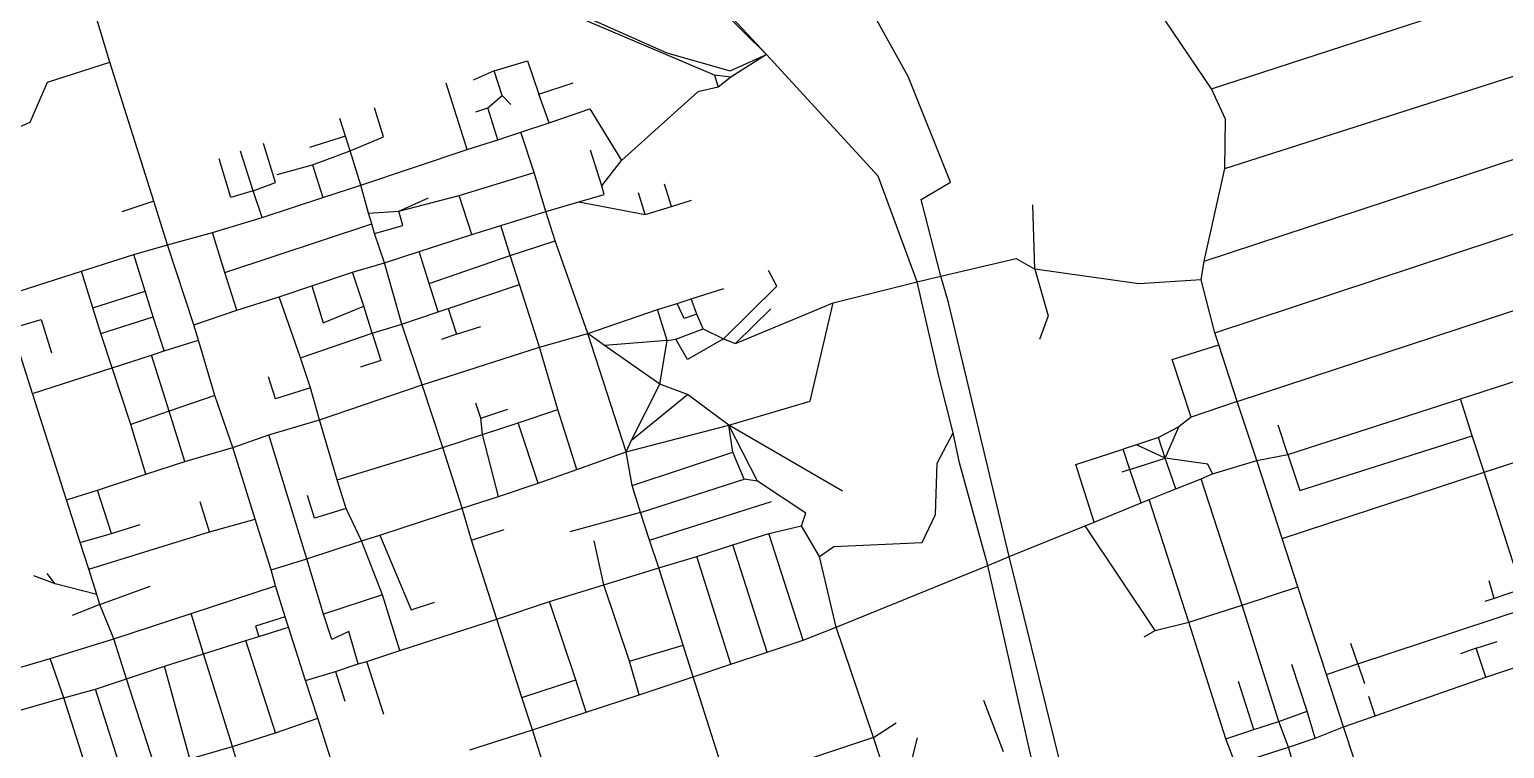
# Model space of a CAD drawing. Header units: metres. Extents: x 609554 to 651406, y 4826501 to 4857446.
# Drawn here: x 631272 to 633130, y 4835676 to 4836581 of the extents above; entities that cross this region are included whole.
import ezdxf

# ---------------------------------------------------------------- set-up
doc = ezdxf.new("R2010")
doc.units = ezdxf.units.M

msp = doc.modelspace()

# ---------------------------------------------------------------- linework, layer by layer
at = {"layer": 'ROADS'}
for points in [[(632200.3, 4836550), (631965.9, 4836801.5), (631894.2, 4836930.8)], [(632135, 4836524.1), (631732.3, 4836695.1), (631552.2, 4836707.4), (631405.2, 4836795.8)], [(631405.2, 4836795.8), (631559, 4836712.4), (631734.6, 4836703.4), (632074.8, 4836552.1)], [(632760.6, 4836506.6), (633272.4, 4836673.4)], [(631373.4, 4836540.4), (631335.6, 4836665.6)], [(632200.3, 4836550), (632114.1, 4836635.3)], [(632420, 4836271), (632395.1, 4836367.2), (632431.8, 4836389.2), (632378.7, 4836522.3), (632330.8, 4836608.4), (632311.7, 4836616.3)], [(632760.6, 4836506.6), (632702.5, 4836592.5)], [(632777.5, 4836406.4), (633303.6, 4836574.7)], [(631857.4, 4836529.4), (631899.6, 4836542.1), (631913.8, 4836500.1)], [(632074.8, 4836552.1), (632154.5, 4836529.4), (632200.3, 4836550)], [(632200.3, 4836550), (632155.3, 4836521.3)], [(632390, 4836263.8), (632340.8, 4836396.9), (632200.3, 4836550)], [(631180.2, 4836424), (631273.3, 4836464.6), (631295.1, 4836515.2), (631373.4, 4836540.4)], [(631429.1, 4836365.4), (631373.4, 4836540.4)], [(631857.4, 4836529.4), (631830.9, 4836517.6)], [(631867.6, 4836498.4), (631857.4, 4836529.4)], [(632155.3, 4836521.3), (632135, 4836524.1)], [(632135, 4836524.1), (632139.3, 4836509)], [(631823.4, 4836430.2), (631797.1, 4836513.7)], [(631913.8, 4836500.1), (631957.1, 4836514.4)], [(632139.3, 4836509), (632113.7, 4836502.9), (632017.9, 4836416.6)], [(632155.3, 4836521.3), (632139.3, 4836509)], [(632777.5, 4836406.4), (632778.2, 4836468.4), (632760.6, 4836506.6)], [(631849.4, 4836482.8), (631867.6, 4836498.4)], [(631867.6, 4836498.4), (631878.3, 4836486.9)], [(631926.6, 4836464.1), (631913.8, 4836500.1)], [(631670.1, 4836447.3), (631663.2, 4836469.5)], [(631676.3, 4836428.8), (631718.3, 4836446.3), (631706.6, 4836482.9)], [(631834.3, 4836477.7), (631849.4, 4836482.8)], [(631862, 4836442.4), (631849.4, 4836482.8)], [(631926.6, 4836464.1), (631977.7, 4836481.4), (632017.9, 4836416.6)], [(631862, 4836442.4), (631891.2, 4836452.2)], [(631891.2, 4836452.2), (631926.6, 4836464.1)], [(631907.6, 4836401.4), (631891.2, 4836452.2)], [(631553.9, 4836378.3), (631582.3, 4836388.6), (631566.8, 4836437.8)], [(631670.1, 4836447.3), (631625, 4836432.7)], [(631676.3, 4836428.8), (631670.1, 4836447.3)], [(631689.7, 4836385.6), (631823.4, 4836430.2)], [(631823.4, 4836430.2), (631862, 4836442.4)], [(631993.1, 4836384.6), (631978.6, 4836429.6)], [(632751.3, 4836289.9), (633181.2, 4836431.2)], [(631553.9, 4836378.3), (631526, 4836370.1), (631511.1, 4836418.4)], [(631553.9, 4836378.3), (631537.9, 4836428.3)], [(631584.2, 4836398.7), (631628.5, 4836411.1)], [(631628.5, 4836411.1), (631676.3, 4836428.8)], [(631628.5, 4836411.1), (631641.8, 4836370)], [(631689.7, 4836385.6), (631676.3, 4836428.8)], [(631993.1, 4836384.6), (632017.9, 4836416.6)], [(631813.5, 4836372.4), (631907.6, 4836401.4)], [(631922.6, 4836352.5), (631907.6, 4836401.4)], [(632751.3, 4836289.9), (632777.5, 4836406.4)], [(631565.3, 4836344.7), (631553.9, 4836378.3)], [(631641.8, 4836370), (631689.7, 4836385.6)], [(631699.3, 4836350.4), (631689.7, 4836385.6)], [(631964.1, 4836364.3), (631996, 4836373.6), (631993.1, 4836384.6)], [(632047.7, 4836348.5), (632039.1, 4836375.7)], [(632080.9, 4836358.8), (632072.1, 4836386.7)], [(631429.1, 4836365.4), (631388.6, 4836351.7)], [(631446.1, 4836310.4), (631429.1, 4836365.4)], [(631565.3, 4836344.7), (631641.8, 4836370)], [(631737.2, 4836352.9), (631813.5, 4836372.4)], [(631737.2, 4836352.9), (631774.9, 4836369.7)], [(631829.4, 4836323.3), (631813.5, 4836372.4)], [(631922.6, 4836352.5), (631964.1, 4836364.3)], [(631964.1, 4836364.3), (632047.7, 4836348.5)], [(632047.7, 4836348.5), (632080.9, 4836358.8)], [(632080.9, 4836358.8), (632105.8, 4836366.5)], [(632538.1, 4836279.7), (632535.8, 4836360.8)], [(631502.6, 4836325.7), (631565.3, 4836344.7)], [(631518.4, 4836275.5), (631703.4, 4836336.6)], [(631699.3, 4836350.4), (631737.2, 4836352.9)], [(631703.4, 4836336.6), (631699.3, 4836350.4)], [(631706.7, 4836324.8), (631703.4, 4836336.6)], [(631706.7, 4836324.8), (631742.5, 4836334.8), (631737.2, 4836352.9)], [(631865.7, 4836334.5), (631922.6, 4836352.5)], [(631934.4, 4836315.5), (631922.6, 4836352.5)], [(631446.1, 4836310.4), (631502.6, 4836325.7)], [(631518.4, 4836275.5), (631502.6, 4836325.7)], [(631719.4, 4836287.8), (631706.7, 4836324.8)], [(631763, 4836301.8), (631829.4, 4836323.3)], [(631829.4, 4836323.3), (631865.7, 4836334.5)], [(631877.6, 4836297.1), (631865.7, 4836334.5)], [(632764.9, 4836199.4), (633168.6, 4836332.9)], [(631403.6, 4836298.3), (631446.1, 4836310.4)], [(631479.1, 4836209.6), (631446.1, 4836310.4)], [(631719.4, 4836287.8), (631763, 4836301.8)], [(631775.5, 4836261.8), (631763, 4836301.8)], [(631877.6, 4836297.1), (631934.4, 4836315.5)], [(631975.5, 4836198.9), (631934.4, 4836315.5)], [(631338, 4836277.3), (631403.6, 4836298.3)], [(631418, 4836252.1), (631403.6, 4836298.3)], [(631679, 4836275.8), (631719.4, 4836287.8)], [(631741.3, 4836210.6), (631719.4, 4836287.8)], [(631775.5, 4836261.8), (631877.6, 4836297.1)], [(631889.3, 4836260.5), (631877.6, 4836297.1)], [(632420, 4836271), (632514.5, 4836293.3), (632538.1, 4836279.7)], [(632747.8, 4836266.4), (632751.3, 4836289.9)], [(631237.1, 4836244.9), (631338, 4836277.3)], [(631352.3, 4836230.9), (631338, 4836277.3)], [(631533.4, 4836228), (631518.4, 4836275.5)], [(631627.7, 4836258.6), (631679, 4836275.8)], [(631693.4, 4836233.1), (631679, 4836275.8)], [(632146.1, 4836191.9), (632213.2, 4836258.4), (632202.8, 4836278.1)], [(632284.4, 4836237.2), (632390, 4836263.8)], [(632390, 4836263.8), (632405.7, 4836267.5)], [(632417.8, 4836143.3), (632390, 4836263.8)], [(632405.7, 4836267.5), (632420, 4836271)], [(632429.3, 4836237.8), (632420, 4836271)], [(632747.8, 4836266.4), (632669.2, 4836261.2), (632538.1, 4836279.7)], [(632538.1, 4836279.7), (632554.8, 4836221.1), (632544, 4836191.1)], [(632764.9, 4836199.4), (632747.8, 4836266.4)], [(631352.3, 4836230.9), (631418, 4836252.1)], [(631428.2, 4836219.8), (631418, 4836252.1)], [(631533.4, 4836228), (631586.7, 4836244.7)], [(631586.7, 4836244.7), (631627.7, 4836258.6)], [(631613.5, 4836168.2), (631586.7, 4836244.7)], [(631627.7, 4836258.6), (631642.3, 4836212.1), (631693.4, 4836233.1)], [(631786.9, 4836226), (631775.5, 4836261.8)], [(631799.4, 4836230.2), (631889.3, 4836260.5)], [(631914.5, 4836181.3), (631889.3, 4836260.5)], [(632105.6, 4836242.3), (632146.7, 4836255.5)], [(632793, 4836113.2), (633197.4, 4836246.2)], [(631362.1, 4836198.5), (631352.3, 4836230.9)], [(631479.1, 4836209.6), (631533.4, 4836228)], [(631704, 4836199), (631693.4, 4836233.1)], [(631741.3, 4836210.6), (631786.9, 4836226)], [(631786.9, 4836226), (631799.4, 4836230.2)], [(631799.4, 4836230.2), (631809.9, 4836197.8)], [(631975.5, 4836198.9), (632063.1, 4836228.8)], [(632063.1, 4836228.8), (632087.8, 4836236.6)], [(632075.3, 4836189.9), (632063.1, 4836228.8)], [(632087.8, 4836236.6), (632105.6, 4836242.3)], [(632112.7, 4836222.9), (632096.8, 4836217.4), (632087.8, 4836236.6)], [(632112.7, 4836222.9), (632105.6, 4836242.3)], [(632152.9, 4836083.4), (632255.4, 4836113.5), (632284.4, 4836237.2)], [(632161.2, 4836186.3), (632284.4, 4836237.2)], [(632161.2, 4836186.3), (632205.8, 4836229.6)], [(632505.8, 4835917.8), (632429.3, 4836237.8)], [(631250, 4836205.3), (631286.9, 4836216.4), (631300.1, 4836174.4)], [(631362.1, 4836198.5), (631428.2, 4836219.8)], [(631441.9, 4836176.7), (631428.2, 4836219.8)], [(631485.2, 4836190.3), (631479.1, 4836209.6)], [(631704, 4836199), (631741.3, 4836210.6)], [(631766.7, 4836133.9), (631741.3, 4836210.6)], [(631809.9, 4836197.8), (631840.6, 4836207.6)], [(632120.4, 4836204.7), (632112.7, 4836222.9)], [(631276.1, 4836123), (631250, 4836205.3)], [(631376.5, 4836155.6), (631362.1, 4836198.5)], [(631441.9, 4836176.7), (631485.2, 4836190.3)], [(631505.7, 4836120.8), (631485.2, 4836190.3)], [(631613.5, 4836168.2), (631704, 4836199)], [(631704, 4836199), (631714.7, 4836164.8), (631689.2, 4836156.2)], [(631809.9, 4836197.8), (631791.3, 4836191.2)], [(631914.5, 4836181.3), (631975.5, 4836198.9)], [(632023.8, 4836049.8), (631975.5, 4836198.9)], [(631996.5, 4836183.5), (631975.5, 4836198.9)], [(632075.3, 4836189.9), (631996.5, 4836183.5)], [(632066.2, 4836134.8), (632075.3, 4836189.9)], [(632075.3, 4836189.9), (632086.1, 4836191.4)], [(632086.1, 4836191.4), (632120.4, 4836204.7)], [(632146.1, 4836191.9), (632100.7, 4836166), (632086.1, 4836191.4)], [(632120.4, 4836204.7), (632146.1, 4836191.9)], [(632146.1, 4836191.9), (632161.2, 4836186.3)], [(632769.8, 4836184.4), (632764.9, 4836199.4)], [(631376.5, 4836155.6), (631425.9, 4836171.5)], [(631425.9, 4836171.5), (631441.9, 4836176.7)], [(631448.4, 4836100.9), (631425.9, 4836171.5)], [(631766.7, 4836133.9), (631914.5, 4836181.3)], [(631937.5, 4836103.2), (631914.5, 4836181.3)], [(632066.2, 4836134.8), (631996.5, 4836183.5)], [(632735, 4836093.5), (632711.2, 4836165.8), (632769.8, 4836184.4)], [(632793, 4836113.2), (632769.8, 4836184.4)], [(631276.1, 4836123), (631376.5, 4836155.6)], [(631399.8, 4836084.2), (631376.5, 4836155.6)], [(631626, 4836130.5), (631613.5, 4836168.2)], [(631626, 4836130.5), (631582.2, 4836116.4), (631573.4, 4836144.2)], [(631637.6, 4836090.1), (631766.7, 4836133.9)], [(631792.8, 4836055.2), (631766.7, 4836133.9)], [(632030.2, 4836064.3), (632066.2, 4836134.8)], [(632100.8, 4836121.8), (632066.2, 4836134.8)], [(632435.3, 4836073.7), (632417.8, 4836143.3)], [(633074.2, 4836116.3), (633146.8, 4836140)], [(631319.1, 4835989.3), (631276.1, 4836123)], [(631505.7, 4836120.8), (631448.4, 4836100.9)], [(631528.2, 4836055), (631505.7, 4836120.8)], [(631637.6, 4836090.1), (631626, 4836130.5)], [(632030.2, 4836064.3), (632100.8, 4836121.8)], [(632152.9, 4836083.4), (632100.8, 4836121.8)], [(632856.8, 4836046.3), (633074.2, 4836116.3)], [(633089, 4836070), (633074.2, 4836116.3)], [(631448.4, 4836100.9), (631399.8, 4836084.2)], [(631467.8, 4836037.5), (631448.4, 4836100.9)], [(631840.5, 4836092.3), (631834.2, 4836110.8)], [(631840.5, 4836092.3), (631874.5, 4836103.4)], [(631887.6, 4836086.3), (631937.5, 4836103.2)], [(631961.6, 4836027.7), (631937.5, 4836103.2)], [(632793, 4836113.2), (632735, 4836093.5)], [(632817.6, 4836038.8), (632793, 4836113.2)], [(631419, 4836021.7), (631399.8, 4836084.2)], [(631573.9, 4836071.3), (631637.6, 4836090.1)], [(631659.6, 4836014.6), (631637.6, 4836090.1)], [(631842.7, 4836071.6), (631840.5, 4836092.3)], [(631842.7, 4836071.6), (631887.6, 4836086.3)], [(631912.9, 4836010.4), (631887.6, 4836086.3)], [(632023.8, 4836049.8), (632152.9, 4836083.4)], [(632158, 4836049.3), (632152.9, 4836083.4)], [(632189.1, 4836013), (632152.9, 4836083.4)], [(632295.9, 4836000.1), (632152.9, 4836083.4)], [(632719.4, 4836081.3), (632693.7, 4836067.6)], [(632702.4, 4836041.6), (632719.4, 4836081.3)], [(632735, 4836093.5), (632719.4, 4836081.3)], [(632856.8, 4836046.3), (632844.5, 4836083.5)], [(631528.2, 4836055), (631573.9, 4836071.3)], [(631621.4, 4835915.2), (631573.9, 4836071.3)], [(631792.8, 4836055.2), (631842.7, 4836071.6)], [(631862.7, 4835993.6), (631842.7, 4836071.6)], [(632023.8, 4836049.8), (632030.2, 4836064.3)], [(632415.2, 4836035.4), (632435.3, 4836073.7)], [(632443.5, 4836035.7), (632435.3, 4836073.7)], [(632666.2, 4836058.7), (632649.3, 4836053.2)], [(632693.7, 4836067.6), (632666.2, 4836058.7)], [(632702.4, 4836041.6), (632666.2, 4836058.7)], [(632702.4, 4836041.6), (632693.7, 4836067.6)], [(632856.8, 4836046.3), (632871.8, 4836000.9), (633089, 4836070)], [(633103.7, 4836024.1), (633089, 4836070)], [(631467.8, 4836037.5), (631528.2, 4836055)], [(631556.4, 4835964.8), (631528.2, 4836055)], [(631659.6, 4836014.6), (631792.8, 4836055.2)], [(631817.1, 4835978.7), (631792.8, 4836055.2)], [(631961.6, 4836027.7), (632023.8, 4836049.8)], [(632031.3, 4836007.4), (632023.8, 4836049.8)], [(632031.3, 4836007.4), (632158, 4836049.3)], [(632172, 4836015.4), (632158, 4836049.3)], [(632612.7, 4835961.1), (632589.6, 4836033.8), (632649.3, 4836053.2)], [(632657.9, 4836027.3), (632649.3, 4836053.2)], [(632657.9, 4836027.3), (632702.4, 4836041.6)], [(632715.7, 4836003.2), (632702.4, 4836041.6)], [(632762, 4836022.1), (632756.1, 4836034.4), (632702.4, 4836041.6)], [(632817.6, 4836038.8), (632856.8, 4836046.3)], [(633103.7, 4836024.1), (633176.6, 4836047.5)], [(631357.9, 4836001.3), (631419, 4836021.7)], [(631419, 4836021.7), (631467.8, 4836037.5)], [(631912.9, 4836010.4), (631961.6, 4836027.7)], [(632267.2, 4835917.8), (632284.9, 4835930.6), (632396.2, 4835935.4), (632413.1, 4835970.7), (632415.2, 4836035.4)], [(632478.8, 4835906.8), (632443.5, 4836035.7)], [(632657.9, 4836027.3), (632647.6, 4836024)], [(632672.1, 4835985.4), (632657.9, 4836027.3)], [(632747.4, 4836015.9), (632762, 4836022.1)], [(632762, 4836022.1), (632817.6, 4836038.8)], [(632849.7, 4835940.6), (632817.6, 4836038.8)], [(632849.7, 4835940.6), (633103.7, 4836024.1)], [(633147, 4835889.6), (633103.7, 4836024.1)], [(631671.3, 4835978.4), (631659.6, 4836014.6)], [(631862.7, 4835993.6), (631912.9, 4836010.4)], [(632041.8, 4835973.2), (632031.3, 4836007.4)], [(632041.8, 4835973.2), (632172, 4836015.4)], [(632189.1, 4836013), (632172, 4836015.4)], [(632244.4, 4835956.7), (632249.9, 4835972.4), (632189.1, 4836013)], [(632682.3, 4835989.8), (632715.7, 4836003.2)], [(632715.7, 4836003.2), (632747.4, 4836015.9)], [(632799.2, 4835856.8), (632747.4, 4836015.9)], [(631319.1, 4835989.3), (631357.9, 4836001.3)], [(631336.3, 4835935.4), (631319.1, 4835989.3)], [(631375.6, 4835947), (631357.9, 4836001.3)], [(631499, 4835949), (631487.2, 4835986.7)], [(631671.3, 4835978.4), (631631.3, 4835966.2), (631622.2, 4835994.9)], [(631817.1, 4835978.7), (631862.7, 4835993.6)], [(632052.8, 4835938.7), (632206.5, 4835987.4)], [(632612.7, 4835961.1), (632672.1, 4835985.4)], [(632672.1, 4835985.4), (632682.3, 4835989.8)], [(632732.1, 4835835.2), (632682.3, 4835989.8)], [(631690.6, 4835937.9), (631671.3, 4835978.4)], [(631713.6, 4835944.9), (631817.1, 4835978.7)], [(631829, 4835938.6), (631817.1, 4835978.7)], [(632041.8, 4835973.2), (631952.9, 4835948.9)], [(632052.8, 4835938.7), (632041.8, 4835973.2)], [(631336.3, 4835935.4), (631375.6, 4835947)], [(631346.9, 4835902.1), (631499, 4835949)], [(631375.6, 4835947), (631411.8, 4835958.1)], [(631499, 4835949), (631556.4, 4835964.8)], [(631576.6, 4835901), (631556.4, 4835964.8)], [(631829, 4835938.6), (631870.2, 4835951.8)], [(632158, 4835932.7), (632203.2, 4835947.1)], [(632203.2, 4835947.1), (632244.4, 4835956.7)], [(632246.3, 4835812.7), (632203.2, 4835947.1)], [(632267.2, 4835917.8), (632244.4, 4835956.7)], [(632505.8, 4835917.8), (632601.6, 4835956.5)], [(632601.6, 4835956.5), (632612.7, 4835961.1)], [(632689.8, 4835824.7), (632601.6, 4835956.5)], [(631346.9, 4835902.1), (631336.3, 4835935.4)], [(631621.4, 4835915.2), (631690.6, 4835937.9)], [(631690.6, 4835937.9), (631713.6, 4835944.9)], [(631717, 4835869.7), (631690.6, 4835937.9)], [(631713.6, 4835944.9), (631752.9, 4835851), (631782.4, 4835860.3)], [(631860.6, 4835839.1), (631829, 4835938.6)], [(631995.5, 4835882.2), (631983.3, 4835937.5)], [(632064.9, 4835903.5), (632052.8, 4835938.7)], [(632112.5, 4835918.1), (632158, 4835932.7)], [(632201, 4835797.7), (632158, 4835932.7)], [(632869.3, 4835879.9), (632849.7, 4835940.6)], [(631576.6, 4835901), (631621.4, 4835915.2)], [(631642.6, 4835845.2), (631621.4, 4835915.2)], [(632064.9, 4835903.5), (632112.5, 4835918.1)], [(632155.5, 4835782.3), (632112.5, 4835918.1)], [(632288.2, 4835829.1), (632267.2, 4835917.8)], [(632478.8, 4835906.8), (632491, 4835911.6)], [(632491, 4835911.6), (632505.8, 4835917.8)], [(632581, 4835614.1), (632505.8, 4835917.8)], [(631304.5, 4835883.5), (631277.9, 4835893.8)], [(631304.5, 4835883.5), (631294.8, 4835896.4)], [(631357.2, 4835870), (631346.9, 4835902.1)], [(631582, 4835881), (631576.6, 4835901)], [(631995.5, 4835882.2), (632064.9, 4835903.5)], [(632095.3, 4835806.3), (632064.9, 4835903.5)], [(632288.2, 4835829.1), (632478.8, 4835906.8)], [(632546.5, 4835608), (632478.8, 4835906.8)], [(631357.2, 4835870), (631304.5, 4835883.5)], [(631361.1, 4835857.6), (631424.4, 4835880.8)], [(631475.8, 4835846.3), (631582, 4835881)], [(631594.3, 4835842), (631582, 4835881)], [(631927.3, 4835861.2), (631995.5, 4835882.2)], [(632027.8, 4835786), (631995.5, 4835882.2)], [(632799.2, 4835856.8), (632869.3, 4835879.9)], [(632905.3, 4835769.3), (632869.3, 4835879.9)], [(633116.4, 4835865.1), (633110.1, 4835887.4)], [(633151, 4835876.7), (633116.4, 4835865.1)], [(631361.1, 4835857.6), (631326.2, 4835843.6)], [(631361.1, 4835857.6), (631357.2, 4835870)], [(631378.5, 4835814.4), (631361.1, 4835857.6)], [(631717, 4835869.7), (631642.6, 4835845.2)], [(631738.8, 4835799.8), (631717, 4835869.7)], [(631860.6, 4835839.1), (631927.3, 4835861.2)], [(631960.1, 4835762.5), (631927.3, 4835861.2)], [(632732.1, 4835835.2), (632799.2, 4835856.8)], [(632845.2, 4835710.4), (632799.2, 4835856.8)], [(632944.9, 4835782.7), (633158.3, 4835853.5)], [(633116.4, 4835865.1), (633104.7, 4835861.2)], [(631378.5, 4835814.4), (631475.8, 4835846.3)], [(631491.3, 4835795.5), (631475.8, 4835846.3)], [(631594.3, 4835842), (631557, 4835830.4), (631561, 4835817.4)], [(631598.5, 4835828.8), (631594.3, 4835842)], [(631686.4, 4835782.8), (631674.5, 4835823.7), (631653, 4835813.3), (631642.6, 4835845.2)], [(631738.8, 4835799.8), (631860.6, 4835839.1)], [(631892.4, 4835740.4), (631860.6, 4835839.1)], [(632689.8, 4835824.7), (632732.1, 4835835.2)], [(632778.7, 4835688.6), (632732.1, 4835835.2)], [(631544.8, 4835812.1), (631561, 4835817.4)], [(631561, 4835817.4), (631598.5, 4835828.8)], [(631619.7, 4835761.8), (631598.5, 4835828.8)], [(632246.3, 4835812.7), (632288.2, 4835829.1)], [(632335.2, 4835690.2), (632288.2, 4835829.1)], [(632675.8, 4835816.9), (632689.8, 4835824.7)], [(631298.6, 4835789.5), (631378.5, 4835814.4)], [(631394.7, 4835764), (631378.5, 4835814.4)], [(631491.3, 4835795.5), (631544.8, 4835812.1)], [(631582, 4835696), (631544.8, 4835812.1)], [(631697.3, 4835785.8), (631738.8, 4835799.8)], [(632027.8, 4835786), (632095.3, 4835806.3)], [(632107.9, 4835766.4), (632095.3, 4835806.3)], [(632201, 4835797.7), (632246.3, 4835812.7)], [(632944.9, 4835782.7), (632935.9, 4835808.3)], [(633094, 4835802.5), (633074.3, 4835795.5)], [(633094, 4835802.5), (633120.2, 4835811.1)], [(633106, 4835766), (633094, 4835802.5)], [(631243.2, 4835773.4), (631298.6, 4835789.5)], [(631315.7, 4835740), (631298.6, 4835789.5)], [(631394.7, 4835764), (631442.4, 4835779.7)], [(631442.4, 4835779.7), (631491.3, 4835795.5)], [(631474.4, 4835663.1), (631442.4, 4835779.7)], [(631527.9, 4835678.6), (631491.3, 4835795.5)], [(631657.7, 4835773.4), (631686.4, 4835782.8)], [(631686.4, 4835782.8), (631697.3, 4835785.8)], [(631718.7, 4835719), (631697.3, 4835785.8)], [(632040.2, 4835744), (632027.8, 4835786)], [(632107.9, 4835766.4), (632155.5, 4835782.3)], [(632155.5, 4835782.3), (632201, 4835797.7)], [(632880.9, 4835723.1), (632861.7, 4835781.8)], [(632905.3, 4835769.3), (632944.9, 4835782.7)], [(632944.9, 4835782.7), (632953.3, 4835758)], [(633106, 4835766), (633177.8, 4835790.1)], [(631355.5, 4835750.8), (631394.7, 4835764)], [(631432.9, 4835645.6), (631394.7, 4835764)], [(631619.7, 4835761.8), (631657.7, 4835773.4)], [(631635.5, 4835714.4), (631619.7, 4835761.8)], [(631657.7, 4835773.4), (631669.4, 4835735.9)], [(631892.4, 4835740.4), (631960.1, 4835762.5)], [(631973.3, 4835722.2), (631960.1, 4835762.5)], [(632040.2, 4835744), (632107.9, 4835766.4)], [(632151.8, 4835629.4), (632107.9, 4835766.4)], [(632814, 4835700.2), (632794.7, 4835760.7)], [(632926.8, 4835703.4), (632905.3, 4835769.3)], [(632966.6, 4835717.4), (633106, 4835766)], [(631315.7, 4835740), (631355.5, 4835750.8)], [(631392.6, 4835634.8), (631355.5, 4835750.8)], [(631973.3, 4835722.2), (632040.2, 4835744)], [(631315.7, 4835740), (631256.1, 4835722.8)], [(631353.6, 4835620.6), (631315.7, 4835740)], [(631905.6, 4835699.8), (631892.4, 4835740.4)], [(632498.9, 4835672.1), (632473.9, 4835736.5)], [(632966.6, 4835717.4), (632958.9, 4835741.7)], [(631582, 4835696), (631635.5, 4835714.4)], [(631651.2, 4835664.1), (631635.5, 4835714.4)], [(631905.6, 4835699.8), (631973.3, 4835722.2)], [(632335.2, 4835690.2), (632363.6, 4835708.6)], [(632814, 4835700.2), (632845.2, 4835710.4)], [(632845.2, 4835710.4), (632880.9, 4835723.1)], [(632857.6, 4835678.1), (632845.2, 4835710.4)], [(632891, 4835689.1), (632880.9, 4835723.1)], [(632926.8, 4835703.4), (632966.6, 4835717.4)], [(631527.9, 4835678.6), (631582, 4835696)], [(631826.8, 4835674.4), (631905.6, 4835699.8)], [(631948.1, 4835565.2), (631905.6, 4835699.8)], [(632335.2, 4835690.2), (632244.5, 4835660.1)], [(632344.1, 4835662.1), (632335.2, 4835690.2)], [(632381.5, 4835654.8), (632390.4, 4835689.7)], [(632778.7, 4835688.6), (632814, 4835700.2)], [(632791, 4835656.6), (632778.7, 4835688.6)], [(632857.6, 4835678.1), (632891, 4835689.1)], [(632891, 4835689.1), (632926.8, 4835703.4)], [(632999.1, 4835484.7), (632926.8, 4835703.4)], [(631474.4, 4835663.1), (631527.9, 4835678.6)], [(631542, 4835631), (631527.9, 4835678.6)], [(632791, 4835656.6), (632857.6, 4835678.1)], [(632868.4, 4835639.6), (632857.6, 4835678.1)]]:
    msp.add_lwpolyline(points, dxfattribs=at)

doc.saveas('drawing.dxf')
